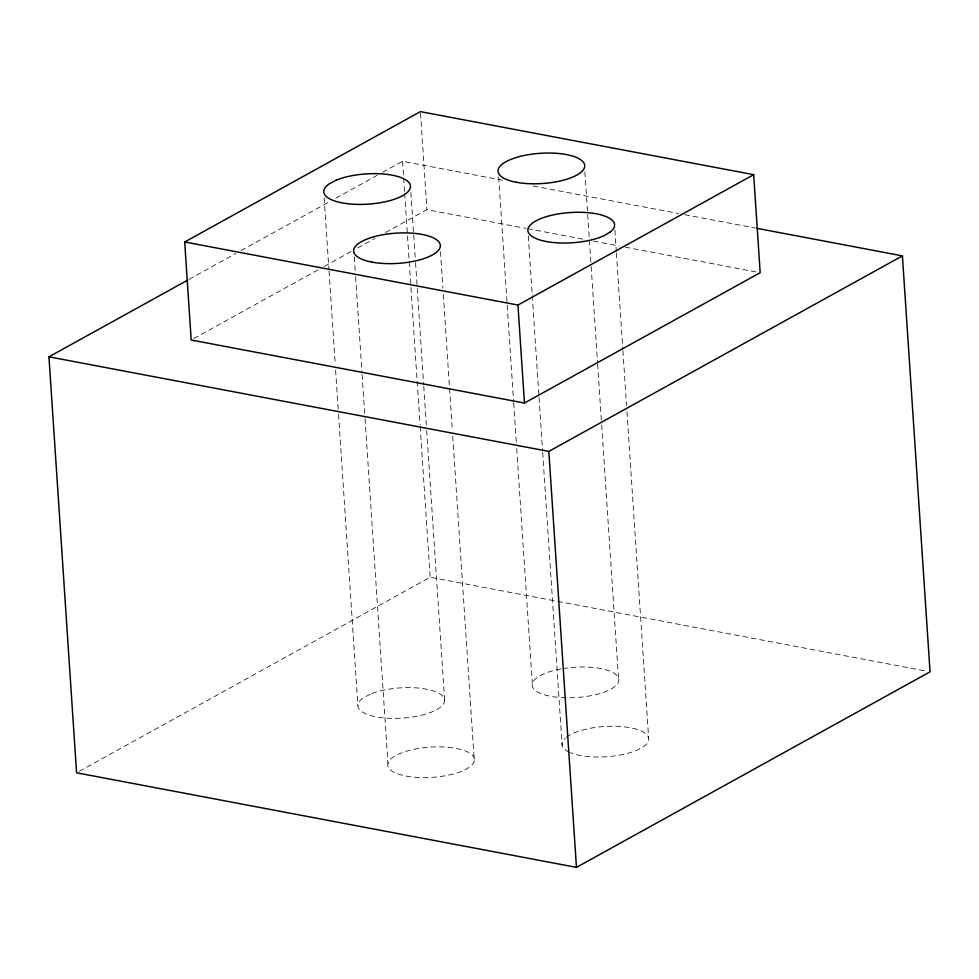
<?xml version="1.0" encoding="UTF-8"?>
<svg xmlns="http://www.w3.org/2000/svg" width="979" height="979" viewBox="0 0 979 979"><rect width="100%" height="100%" fill="white"/><g stroke="black" fill="none" stroke-linecap="round" stroke-linejoin="round"><path stroke-width="0.73" stroke-dasharray="4.89 3.67" d="M189.057 279.358L235.755 253.524M241.091 250.575L329.152 201.87M335.821 198.186L377.184 175.314M382.532 172.365L402.54 161.29L504.613 180.601M193.854 338.526L319.044 269.298M324.379 266.349L351.008 251.627M357.665 247.944L374.981 238.362M385.64 232.476L426.917 209.641L525.992 228.388M79.25 771.317L430.173 577.255L556.268 601.106M533.139 185.998L678.753 213.544M684.762 214.682L755.311 228.034M527.497 228.67L583.043 239.182M593.555 241.164L619.071 245.998M625.079 247.136L755.678 271.844M557.761 601.4L927.052 671.264M614.898 230.151L616.317 251.493M616.415 253.023L622.803 349.111M622.901 350.629L626.548 405.539M626.952 411.633L648.636 738.019M584.855 171.863L587.596 213.043M587.694 214.572L591.035 264.893M591.145 266.423L597.52 362.511M597.618 364.029L601.571 423.515M601.669 425.045L618.691 681.262M528.281 235.817L538.915 395.957M539.013 397.486L542.562 450.866M542.66 452.396L562.117 745.227M498.69 177.162L507.098 303.747M507.195 305.277L513.583 401.366M513.681 402.883L516.312 442.532M516.716 448.639L532.319 683.513M440.477 251.713L442.912 288.315M443.316 294.41L452.322 430.148M452.739 436.255L474.313 761.111A43.455 15.15 -3.8 0 1 406.077 776.09A43.455 15.15 -3.8 0 1 412.979 749.51A43.455 15.15 -3.8 0 1 474.313 761.111M420.517 113.136L426.917 209.641M410.886 192.484L413.627 233.663M413.725 235.193L415.451 261.124M415.549 262.641L423.65 384.661M423.76 386.179L426.599 428.888M426.697 430.405L444.625 700.364M402.54 161.29L403.556 176.526M403.654 178.056L404.56 191.762M404.67 193.291L409.124 260.328M409.222 261.858L420.052 424.886M420.15 426.403L430.173 577.255M354.3 257.012L355.524 275.307M355.622 276.837L361.997 372.913M362.108 374.443L364.934 417.152M365.045 418.669L387.941 763.363M324.147 197.77L328.907 269.445M329.017 270.975L335.197 364.004M335.601 370.111L338.44 412.808M338.538 414.337L357.886 705.639M566.364 737.26A43.455 15.15 -3.8 0 1 624.333 726.871A43.455 15.15 -3.8 0 1 644.378 745.986L638.137 749.657A43.455 15.15 -3.8 0 1 570.537 752.692M569.448 752.215A43.455 15.15 -3.8 0 1 565.213 738.227M562.656 668.645A43.455 15.15 -3.8 0 1 617.908 683.109A43.455 15.15 -3.8 0 1 546.759 695.433A43.455 15.15 -3.8 0 1 561.31 668.877M370.368 694.148L363.539 697.709A43.455 15.15 -3.8 0 0 397.792 718.329A43.455 15.15 -3.8 0 0 441.896 695.335A43.455 15.15 -3.8 0 0 370.368 694.148"/><path stroke-width="1.47" d="M184.688 241.984L420.407 111.63L753.671 174.678L760.181 272.7L524.45 403.054L191.199 340.007L184.688 241.984L517.94 305.044L753.671 174.678M756.816 228.315L902.418 255.874L930.05 671.827L576.46 867.37L76.582 772.798L48.95 356.833L187.723 280.092M48.95 356.833L548.827 451.405L902.418 255.874M548.827 451.405L576.46 867.37M517.94 305.044L524.45 403.054M610.235 232.011L604.006 235.682A43.455 15.15 -3.8 0 1 531.634 236.147A43.455 15.15 -3.8 0 1 571.932 212.431A43.455 15.15 -3.8 0 1 610.235 232.011M336.225 180.173L329.397 183.734A43.455 15.15 -3.8 0 0 363.65 204.354A43.455 15.15 -3.8 0 0 407.766 181.36A43.455 15.15 -3.8 0 0 336.225 180.173M371.934 262.115A43.455 15.15 -3.8 0 0 440.171 247.136A43.455 15.15 -3.8 0 0 378.849 235.535A43.455 15.15 -3.8 0 0 371.934 262.115M516.325 182.265A43.455 15.15 -3.8 0 0 584.549 167.287A43.455 15.15 -3.8 0 0 523.227 155.685A43.455 15.15 -3.8 0 0 516.325 182.265"/></g></svg>
